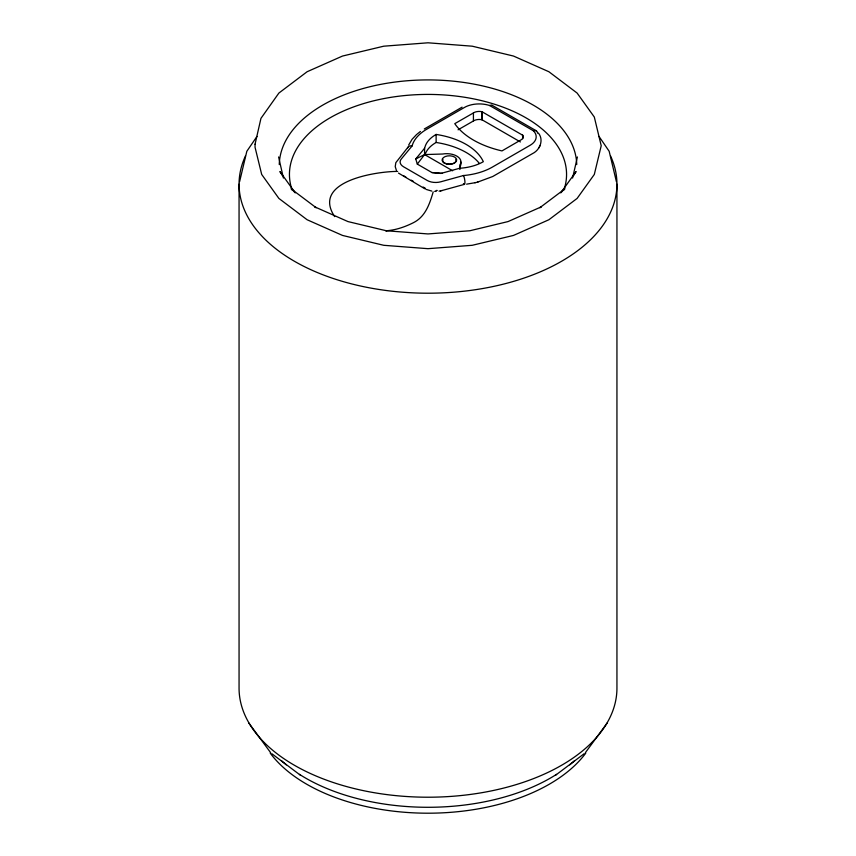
<?xml version="1.0" encoding="UTF-8"?>
<svg xmlns="http://www.w3.org/2000/svg" width="856" height="856" viewBox="0 0 856 856"><rect width="100%" height="100%" fill="white"/><g stroke="black" fill="none" stroke-linecap="round" stroke-linejoin="round"><path stroke-width="1.28" d="M459.854 169.477L460.335 164.288A14.231 8.218 0 0 0 456.783 156.081A14.231 8.218 0 0 0 442.573 154.026L424.587 154.583L415.759 158.927L417.3 164.106L431.927 172.548L440.904 173.436L459.372 168.343L463.46 167.915A39.258 22.663 0 0 0 481.703 162.576L483.33 161.688A66.394 38.327 0 0 0 436.121 134.435L434.581 135.376A39.258 22.663 0 0 0 425.336 145.905L424.587 148.259L424.587 154.583L417.3 164.106M460.089 168.589L460.335 166A14.231 8.218 0 0 0 460.528 161.613M239.594 181.686L246.828 151.287L256.993 136.425M572.589 178.048L577.393 156.958M477.584 182.125L492.735 176.507L532.603 153.556C540.008 149.971 544.031 139.806 538.37 133.012M433.179 191.926C429.691 203.846 425.443 216.632 413.544 222.624C404.877 226.99 395.493 230.232 385.756 230.788M408.633 145.092L412.057 139.335L416.305 134.799M538.927 147.799L539.387 146.932M539.729 146.301L540.2 145.392M573.809 175.245L576.067 171.542L561.515 191.819M607.193 723.01L585.376 752.659M408.012 147.179L395.836 162.661L395.226 166.631L396.435 170.494M536.295 130.808L491.644 105.031L489.579 105.502A20.865 12.048 0 0 0 464.476 107.439L426.802 129.192A52.27 30.174 0 0 0 412.1 145.937L401.271 159.023A11.845 6.837 0 0 0 403.583 166.802L427.251 180.477A11.845 6.837 0 0 0 440.744 181.804L463.406 175.555A52.27 30.174 0 0 0 492.403 167.07L530.078 145.317A20.865 12.048 0 0 0 533.438 130.818L535.46 130.519L536.937 131.375A4.869 3.221 -51.3 0 1 537.482 133.151M415.759 158.927L424.587 148.259M560.744 192.889L563.409 190.021M416.968 134.21L420.414 131.471M564.96 188.812L539.826 207.719L541.206 206.885L508.047 221.576L469.848 230.756L428 233.934L386.152 230.756M555.458 775.311L584.102 753.762M479.371 163.4A66.394 38.327 0 0 0 436.121 142.471L434.581 143.401A39.258 22.663 0 0 0 425.336 153.941M424.309 128.967L462.09 107.161M520.395 141.946L481.875 119.701L482.356 111.804L481.564 111.633A7.832 4.526 0 0 0 474.32 112.425L454.771 123.66A84.102 48.557 0 0 0 501.98 150.913L521.432 139.635A7.832 4.526 0 0 0 522.813 135.451L522.513 134.991L522.759 138.715M458.067 129.802L474.32 120.461A7.832 4.526 0 0 1 481.564 119.669L481.875 119.701M441.75 190.599L464.487 184.34A4.89 1.23 79.4 0 0 464.487 178.658M439.042 191.156L440.797 190.824M466.616 184.158L475.273 182.67M440.444 190.909L442.156 190.503M474.92 182.756L477.99 182.018M397.655 171.414C376.929 171.318 311.06 181.055 334.653 216.611M434.677 191.37L436.143 191.391M431.927 172.548L442.381 173.361M431.788 191.091L425.956 189.358M386.559 230.81L347.953 221.576L314.794 206.885L316.174 207.719L291.04 188.812M489.579 105.502L533.438 130.818M481.875 111.665L522.759 135.269M424.587 154.583L452.642 170.783M403.732 175.833L405.894 177.074M411.287 180.188L413.437 181.429M423.142 187.036L425.304 188.277M424.854 188.791L398.479 173.094M271.898 753.762L300.542 775.311M292.591 190.021L295.256 192.889M270.624 752.659L248.807 723.01M599.007 136.425L609.172 151.287L616.406 181.686M294.485 191.819L279.933 171.542L282.191 175.245M278.607 156.958L283.411 178.048M616.941 184.115L616.941 688.128A188.941 109.087 0 0 1 428 797.214A188.941 109.087 0 0 1 239.059 688.128L239.059 184.115M481.971 111.729L481.971 119.765M473.422 112.896L473.422 120.931M460.335 164.288L460.335 166M436.121 134.435L436.121 142.471M279.259 164.566A148.762 85.889 0 0 1 428 79.918A148.762 85.889 0 0 1 576.741 164.566M292.11 190.032A138.554 79.993 0 0 1 428 94.417A138.554 79.993 0 0 1 563.89 190.032M610.51 155.888A188.941 109.087 0 0 1 428 293.201A188.941 109.087 0 0 1 245.49 155.888M585.782 753.12A171.649 99.103 0 0 1 428 813.2A171.649 99.103 0 0 1 270.218 753.12M574.547 760.663A173.361 100.088 0 0 1 569.7 764.857M556.571 774.338A173.361 100.088 0 0 1 299.429 774.338M286.3 764.857A173.361 100.088 0 0 1 281.453 760.663M464.487 184.34A4.986 1.252 79.4 0 1 463.406 183.591M463.406 175.448A4.986 1.252 79.4 0 1 464.487 178.551M412.1 145.937A4.986 3.873 29.2 0 0 408.761 146.483A4.89 3.799 29.2 0 0 407.542 148.056M437.266 190.449A11.845 6.837 0 0 1 436.057 190.503M455.852 159.355A6.698 3.863 0 0 1 449.379 164.224A6.698 3.863 0 0 1 442.916 159.355M255.056 144.204L255.056 147.286L261.69 174.453L278.885 198.421L307.111 219.746L342.518 235.432L383.755 245.298L428 248.679L472.245 245.298L513.482 235.432L548.889 219.746L577.115 198.421L594.31 174.453L601.212 145.745L594.31 117.037L577.115 93.058L548.889 71.733L513.482 56.047L472.245 46.192L428 42.8L383.755 46.192L342.518 56.047L307.111 71.733L278.885 93.058L260.952 118.353L255.056 144.204M444.221 162.993A7.297 4.216 0 0 0 456.43 161.099A7.297 4.216 0 0 0 447.495 155.942A7.297 4.216 0 0 0 444.221 162.993"/></g></svg>
